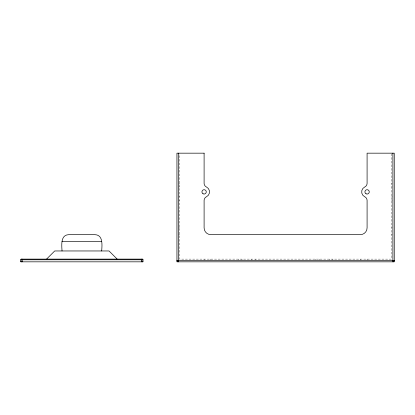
<?xml version="1.0" encoding="UTF-8"?>
<svg xmlns="http://www.w3.org/2000/svg" width="415" height="415" viewBox="0 0 415 415"><rect width="100%" height="100%" fill="white"/><g stroke="black" fill="none" stroke-linecap="round" stroke-linejoin="round"><path stroke-width="0.31" stroke-dasharray="2.08 1.56" d="M178.979 183.29L179.659 183.29M391.532 183.29L392.211 183.29M178.979 186.973L179.659 186.973M391.532 186.973L392.211 186.973M178.979 196.788L179.659 196.788M391.532 196.788L392.211 196.788M178.979 200.471L179.659 200.471M391.532 200.471L392.211 200.471M178.979 227.871L179.659 227.871M391.532 227.871L392.211 227.871M178.751 234.662L179.659 234.662M391.532 234.662L392.211 234.662M391.532 153.799L391.532 259.11L179.659 259.11L179.659 153.799M367.088 259.11L367.088 260.018M360.298 259.11L360.298 259.961M332.892 259.11L332.892 259.961M329.214 259.11L329.214 259.961M319.394 259.11L319.394 259.961M315.711 259.11L315.711 259.961M255.479 259.11L255.479 259.961M251.796 259.11L251.796 259.961M241.981 259.11L241.981 259.961M238.298 259.11L238.298 259.961M210.898 259.11L210.898 259.961M204.102 259.11L204.102 260.018"/><path stroke-width="0.62" d="M62.037 250.961C61.731 245.39 60.362 234.833 68.828 234.662L94.905 234.662C103.377 234.833 102.007 245.39 101.696 250.961M46.558 259.11L54.702 250.961L109.031 250.961L117.18 259.11M62.037 241.452L101.696 241.452M21.445 259.11L142.288 259.11M21.43 261.829A0.68 0.68 0 0 1 20.75 261.149L20.75 259.79L142.983 259.79L142.988 261.149A0.68 0.68 0 0 1 142.309 261.829M20.755 261.149L22.109 261.149M141.629 261.149L142.983 261.149M20.755 261.829L142.983 261.829M392.891 153.171L392.891 261.824A1.359 1.359 0 0 0 394.25 260.47L176.946 260.47A1.359 1.359 0 0 0 178.3 261.829L178.3 153.171M141.629 259.121L141.629 261.829M22.109 259.121L22.109 261.829M20.75 259.79A0.68 0.68 0 0 1 21.43 259.11M142.309 259.11A0.68 0.68 0 0 1 142.988 259.79M204.102 153.171L176.94 153.171L176.94 261.829L394.25 261.829L394.25 153.171L367.088 153.171L367.088 183.29A4.072 4.072 0 0 1 364.759 186.973A5.431 5.431 0 0 0 364.759 196.788A4.072 4.072 0 0 1 367.088 200.471L367.088 227.871A6.79 6.79 0 0 1 360.298 234.662L210.898 234.662A6.79 6.79 0 0 1 204.102 227.871L204.102 200.471A4.072 4.072 0 0 1 206.431 196.788A5.431 5.431 0 0 0 206.431 186.973A4.072 4.072 0 0 1 204.102 183.29L204.102 153.171M203.018 193.763A2.174 2.174 0 0 0 206.276 191.88A2.174 2.174 0 0 0 203.018 189.997A2.174 2.174 0 0 0 203.018 193.763M365.999 193.763A2.174 2.174 0 0 0 369.262 191.88A2.174 2.174 0 0 0 365.999 189.997A2.174 2.174 0 0 0 365.999 193.763"/></g></svg>
